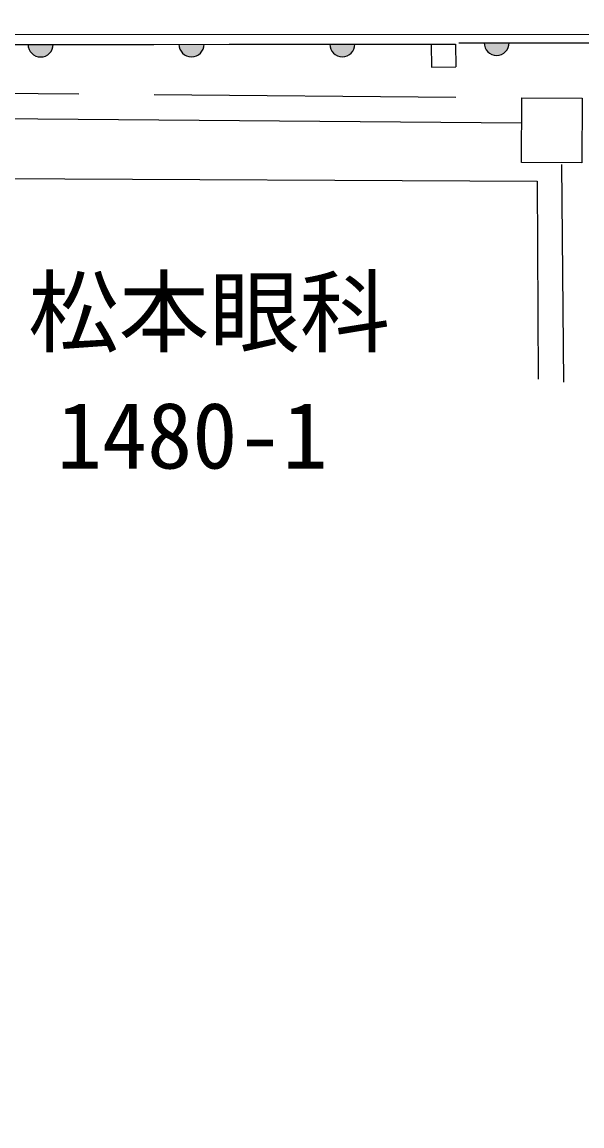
# Model space of a CAD drawing. Units: millimetres, scale not verified. Extents: x -55602354 to 84056675, y -218924267 to 380000.
# Drawn here: x 414120 to 425254, y 246104 to 268073 of the extents above; entities that cross this region are included whole.
import ezdxf
from ezdxf.enums import TextEntityAlignment as Align

# ---------------------------------------------------------------- set-up
doc = ezdxf.new("R2010")
doc.units = ezdxf.units.MM
doc.header["$LTSCALE"] = 1000
doc.linetypes.add('DASHED', pattern=[7.5, 6, -1.5])
doc.layers.add('M-BGD', color=7, linetype='Continuous', lineweight=25)
doc.layers.add('M-STR-STRC', color=7, linetype='Continuous', lineweight=25)
doc.layers.add('M-BMK-HTXT', color=7, linetype='Continuous')
doc.styles.add('ＭＳ ゴシック', font='')
doc.styles.get('ＭＳ ゴシック').set_extended_font_data('MS Gothic')

msp = doc.modelspace()

# ---------------------------------------------------------------- hatches: boundary and pattern name
at = {"layer": 'M-BGD'}
for points in [[(414739, 267628), (414239, 267628), (414239, 267624), (414239, 267619), (414239, 267615), (414240, 267610), (414240, 267606), (414240, 267602), (414241, 267597), (414242, 267593), (414242, 267589), (414243, 267584), (414244, 267580), (414245, 267576), (414246, 267572), (414247, 267567), (414248, 267563), (414249, 267559), (414250, 267555), (414251, 267551), (414253, 267546), (414254, 267542), (414256, 267538), (414257, 267534), (414259, 267530), (414261, 267526), (414263, 267522), (414264, 267518), (414266, 267514), (414268, 267511), (414271, 267507), (414273, 267503), (414275, 267499), (414277, 267495), (414280, 267492), (414282, 267488), (414284, 267485), (414287, 267481), (414290, 267477), (414292, 267474), (414295, 267471), (414298, 267467), (414301, 267464), (414303, 267461), (414306, 267457), (414309, 267454), (414312, 267451), (414316, 267448), (414319, 267445), (414322, 267442), (414325, 267439), (414329, 267436), (414332, 267434), (414335, 267431), (414339, 267428), (414342, 267426), (414346, 267423), (414349, 267421), (414353, 267418), (414357, 267416), (414360, 267414), (414364, 267411), (414368, 267409), (414372, 267407), (414376, 267405), (414380, 267403), (414384, 267401), (414388, 267400), (414392, 267398), (414396, 267396), (414400, 267395), (414404, 267393), (414408, 267392), (414412, 267390), (414416, 267389), (414420, 267388), (414425, 267387), (414429, 267385), (414433, 267384), (414437, 267384), (414442, 267383), (414446, 267382), (414450, 267381), (414454, 267380), (414459, 267380), (414463, 267379), (414467, 267379), (414472, 267379), (414476, 267378), (414481, 267378), (414485, 267378), (414489, 267378), (414494, 267378), (414498, 267378), (414502, 267378), (414507, 267379), (414511, 267379), (414515, 267379), (414520, 267380), (414524, 267381), (414528, 267381), (414533, 267382), (414537, 267383), (414541, 267384), (414546, 267385), (414550, 267386), (414554, 267387), (414558, 267388), (414562, 267389), (414567, 267390), (414571, 267392), (414575, 267393), (414579, 267395), (414583, 267396), (414587, 267398), (414591, 267400), (414595, 267402), (414599, 267403), (414603, 267405), (414607, 267407), (414610, 267410), (414614, 267412), (414618, 267414), (414622, 267416), (414625, 267419), (414629, 267421), (414633, 267423), (414636, 267426), (414640, 267429), (414643, 267431), (414647, 267434), (414650, 267437), (414653, 267440), (414656, 267442), (414660, 267445), (414663, 267448), (414666, 267451), (414669, 267455), (414672, 267458), (414675, 267461), (414678, 267464), (414681, 267468), (414683, 267471), (414686, 267474), (414689, 267478), (414691, 267481), (414694, 267485), (414696, 267488), (414699, 267492), (414701, 267496), (414703, 267500), (414706, 267503), (414708, 267507), (414710, 267511), (414712, 267515), (414714, 267519), (414716, 267523), (414718, 267527), (414719, 267531), (414721, 267535), (414723, 267539), (414724, 267543), (414726, 267547), (414727, 267551), (414728, 267555), (414729, 267559), (414731, 267564), (414732, 267568), (414733, 267572), (414734, 267576), (414735, 267581), (414735, 267585), (414736, 267589), (414737, 267594), (414737, 267598), (414738, 267602), (414738, 267607), (414738, 267611), (414739, 267615), (414739, 267620), (414739, 267624)], [(417739, 267631), (417239, 267631), (417239, 267626), (417239, 267622), (417239, 267617), (417240, 267613), (417240, 267609), (417240, 267604), (417241, 267600), (417242, 267596), (417242, 267591), (417243, 267587), (417244, 267583), (417245, 267579), (417246, 267574), (417247, 267570), (417248, 267566), (417249, 267562), (417250, 267557), (417251, 267553), (417253, 267549), (417254, 267545), (417256, 267541), (417257, 267537), (417259, 267533), (417261, 267529), (417263, 267525), (417264, 267521), (417266, 267517), (417268, 267513), (417271, 267509), (417273, 267506), (417275, 267502), (417277, 267498), (417280, 267494), (417282, 267491), (417284, 267487), (417287, 267484), (417290, 267480), (417292, 267477), (417295, 267473), (417298, 267470), (417301, 267467), (417303, 267463), (417306, 267460), (417309, 267457), (417312, 267454), (417316, 267451), (417319, 267448), (417322, 267445), (417325, 267442), (417329, 267439), (417332, 267436), (417335, 267434), (417339, 267431), (417342, 267428), (417346, 267426), (417349, 267423), (417353, 267421), (417357, 267419), (417360, 267416), (417364, 267414), (417368, 267412), (417372, 267410), (417376, 267408), (417380, 267406), (417384, 267404), (417388, 267402), (417392, 267401), (417396, 267399), (417400, 267397), (417404, 267396), (417408, 267394), (417412, 267393), (417416, 267392), (417420, 267390), (417425, 267389), (417429, 267388), (417433, 267387), (417437, 267386), (417442, 267385), (417446, 267385), (417450, 267384), (417454, 267383), (417459, 267383), (417463, 267382), (417467, 267382), (417472, 267381), (417476, 267381), (417481, 267381), (417485, 267381), (417489, 267381), (417494, 267381), (417498, 267381), (417502, 267381), (417507, 267381), (417511, 267382), (417515, 267382), (417520, 267383), (417524, 267383), (417528, 267384), (417533, 267385), (417537, 267385), (417541, 267386), (417546, 267387), (417550, 267388), (417554, 267389), (417558, 267390), (417562, 267392), (417567, 267393), (417571, 267394), (417575, 267396), (417579, 267397), (417583, 267399), (417587, 267401), (417591, 267402), (417595, 267404), (417599, 267406), (417603, 267408), (417607, 267410), (417610, 267412), (417614, 267414), (417618, 267417), (417622, 267419), (417625, 267421), (417629, 267424), (417633, 267426), (417636, 267429), (417640, 267431), (417643, 267434), (417647, 267437), (417650, 267439), (417653, 267442), (417656, 267445), (417660, 267448), (417663, 267451), (417666, 267454), (417669, 267457), (417672, 267460), (417675, 267464), (417678, 267467), (417681, 267470), (417683, 267474), (417686, 267477), (417689, 267480), (417691, 267484), (417694, 267488), (417696, 267491), (417699, 267495), (417701, 267498), (417703, 267502), (417706, 267506), (417708, 267510), (417710, 267514), (417712, 267517), (417714, 267521), (417716, 267525), (417718, 267529), (417719, 267533), (417721, 267537), (417723, 267541), (417724, 267545), (417726, 267550), (417727, 267554), (417728, 267558), (417729, 267562), (417731, 267566), (417732, 267570), (417733, 267575), (417734, 267579), (417734, 267583), (417735, 267588), (417736, 267592), (417737, 267596), (417737, 267601), (417738, 267605), (417738, 267609), (417738, 267614), (417739, 267618), (417739, 267622), (417739, 267627)], [(420739, 267634), (420239, 267633), (420239, 267629), (420239, 267624), (420239, 267620), (420240, 267616), (420240, 267611), (420240, 267607), (420241, 267603), (420242, 267598), (420242, 267594), (420243, 267590), (420244, 267585), (420245, 267581), (420246, 267577), (420247, 267573), (420248, 267568), (420249, 267564), (420250, 267560), (420251, 267556), (420253, 267552), (420254, 267548), (420256, 267544), (420257, 267540), (420259, 267536), (420261, 267532), (420263, 267528), (420264, 267524), (420266, 267520), (420268, 267516), (420271, 267512), (420273, 267508), (420275, 267504), (420277, 267501), (420280, 267497), (420282, 267493), (420284, 267490), (420287, 267486), (420290, 267483), (420292, 267479), (420295, 267476), (420298, 267473), (420301, 267469), (420303, 267466), (420306, 267463), (420309, 267460), (420312, 267456), (420316, 267453), (420319, 267450), (420322, 267447), (420325, 267445), (420329, 267442), (420332, 267439), (420335, 267436), (420339, 267434), (420342, 267431), (420346, 267428), (420349, 267426), (420353, 267424), (420357, 267421), (420360, 267419), (420364, 267417), (420368, 267415), (420372, 267413), (420376, 267411), (420380, 267409), (420384, 267407), (420388, 267405), (420392, 267403), (420396, 267402), (420400, 267400), (420404, 267398), (420408, 267397), (420412, 267396), (420416, 267394), (420420, 267393), (420425, 267392), (420429, 267391), (420433, 267390), (420437, 267389), (420442, 267388), (420446, 267387), (420450, 267386), (420454, 267386), (420459, 267385), (420463, 267385), (420467, 267384), (420472, 267384), (420476, 267384), (420481, 267384), (420485, 267383), (420489, 267383), (420494, 267383), (420498, 267384), (420502, 267384), (420507, 267384), (420511, 267384), (420515, 267385), (420520, 267385), (420524, 267386), (420528, 267387), (420533, 267387), (420537, 267388), (420541, 267389), (420546, 267390), (420550, 267391), (420554, 267392), (420558, 267393), (420562, 267394), (420567, 267396), (420571, 267397), (420575, 267399), (420579, 267400), (420583, 267402), (420587, 267403), (420591, 267405), (420595, 267407), (420599, 267409), (420603, 267411), (420607, 267413), (420610, 267415), (420614, 267417), (420618, 267419), (420622, 267422), (420625, 267424), (420629, 267426), (420633, 267429), (420636, 267431), (420640, 267434), (420643, 267437), (420647, 267439), (420650, 267442), (420653, 267445), (420656, 267448), (420660, 267451), (420663, 267454), (420666, 267457), (420669, 267460), (420672, 267463), (420675, 267466), (420678, 267470), (420681, 267473), (420683, 267476), (420686, 267480), (420689, 267483), (420691, 267487), (420694, 267490), (420696, 267494), (420699, 267497), (420701, 267501), (420703, 267505), (420706, 267509), (420708, 267512), (420710, 267516), (420712, 267520), (420714, 267524), (420716, 267528), (420718, 267532), (420719, 267536), (420721, 267540), (420723, 267544), (420724, 267548), (420726, 267552), (420727, 267556), (420728, 267561), (420729, 267565), (420731, 267569), (420732, 267573), (420733, 267577), (420734, 267582), (420734, 267586), (420735, 267590), (420736, 267595), (420737, 267599), (420737, 267603), (420738, 267607), (420738, 267612), (420738, 267616), (420739, 267621), (420739, 267625), (420739, 267629)], [(423808, 267662), (423308, 267661), (423309, 267657), (423309, 267652), (423309, 267648), (423309, 267644), (423309, 267639), (423310, 267635), (423310, 267631), (423311, 267626), (423312, 267622), (423312, 267618), (423313, 267614), (423314, 267609), (423315, 267605), (423316, 267601), (423317, 267597), (423318, 267592), (423319, 267588), (423321, 267584), (423322, 267580), (423324, 267576), (423325, 267572), (423327, 267568), (423328, 267564), (423330, 267560), (423332, 267556), (423334, 267552), (423336, 267548), (423338, 267544), (423340, 267540), (423342, 267536), (423344, 267532), (423347, 267529), (423349, 267525), (423351, 267521), (423354, 267518), (423356, 267514), (423359, 267511), (423362, 267507), (423364, 267504), (423367, 267501), (423370, 267497), (423373, 267494), (423376, 267491), (423379, 267488), (423382, 267484), (423385, 267481), (423388, 267478), (423391, 267475), (423395, 267473), (423398, 267470), (423401, 267467), (423405, 267464), (423408, 267462), (423412, 267459), (423415, 267457), (423419, 267454), (423423, 267452), (423426, 267449), (423430, 267447), (423434, 267445), (423437, 267443), (423441, 267441), (423445, 267439), (423449, 267437), (423453, 267435), (423457, 267433), (423461, 267431), (423465, 267430), (423469, 267428), (423473, 267426), (423477, 267425), (423481, 267424), (423486, 267422), (423490, 267421), (423494, 267420), (423498, 267419), (423502, 267418), (423507, 267417), (423511, 267416), (423515, 267415), (423520, 267414), (423524, 267414), (423528, 267413), (423533, 267413), (423537, 267412), (423541, 267412), (423546, 267412), (423550, 267412), (423554, 267411), (423559, 267411), (423563, 267411), (423567, 267412), (423572, 267412), (423576, 267412), (423580, 267412), (423585, 267413), (423589, 267413), (423594, 267414), (423598, 267415), (423602, 267415), (423606, 267416), (423611, 267417), (423615, 267418), (423619, 267419), (423623, 267420), (423628, 267421), (423632, 267422), (423636, 267424), (423640, 267425), (423644, 267427), (423648, 267428), (423652, 267430), (423656, 267431), (423660, 267433), (423664, 267435), (423668, 267437), (423672, 267439), (423676, 267441), (423680, 267443), (423684, 267445), (423687, 267447), (423691, 267450), (423695, 267452), (423698, 267454), (423702, 267457), (423706, 267459), (423709, 267462), (423713, 267465), (423716, 267467), (423719, 267470), (423723, 267473), (423726, 267476), (423729, 267479), (423732, 267482), (423735, 267485), (423738, 267488), (423741, 267491), (423744, 267494), (423747, 267498), (423750, 267501), (423753, 267504), (423756, 267508), (423758, 267511), (423761, 267515), (423763, 267518), (423766, 267522), (423768, 267525), (423771, 267529), (423773, 267533), (423775, 267537), (423777, 267540), (423779, 267544), (423781, 267548), (423783, 267552), (423785, 267556), (423787, 267560), (423789, 267564), (423790, 267568), (423792, 267572), (423793, 267576), (423795, 267580), (423796, 267584), (423798, 267589), (423799, 267593), (423800, 267597), (423801, 267601), (423802, 267605), (423803, 267610), (423804, 267614), (423805, 267618), (423805, 267623), (423806, 267627), (423807, 267631), (423807, 267636), (423808, 267640), (423808, 267644), (423808, 267649), (423808, 267653), (423808, 267657)]]:
    msp.add_hatch(color=256, dxfattribs=at).paths.add_polyline_path(points)
at = {"layer": 'M-STR-STRC'}
msp.add_hatch(color=256, dxfattribs=at).paths.add_polyline_path([(-55594916, -215317041, 1), (-55594610, -215317070, 1), (-55594305, -215317098, 1), (-55580797, -215307366, 0.41421), (-55580889, -215307431, 0.41421), (-55580745, -215307064, 0.41421), (-55580837, -215307129, 0.41421), (-55580692, -215306761, 0.41421), (-55580785, -215306827, 0.41421), (-55566345, -215305448, 1), (-55566384, -215305752, 1), (-55566423, -215306056, 1), (-55597548, -215332337, 0.41421), (-55597635, -215332409, 0.41421), (-55597517, -215332032, 0.41421), (-55597604, -215332103, 0.41421), (-55597486, -215331727, 0.41421), (-55597573, -215331798, 0.41421), (-55585677, -215342470, 0.41421), (-55585743, -215342562, 0.41421), (-55585726, -215342167, 0.41421), (-55585792, -215342259, 0.41421), (-55585774, -215341865, 0.41421), (-55585841, -215341956, 0.41421), (-55571762, -215344566, 1), (-55571732, -215344261, 1), (-55571703, -215343956, 1), (-55559075, -215335789, 1), (-55559380, -215335758, 1), (-55559685, -215335727, 1), (-55555688, -215322973, 1), (-55555727, -215323277, 1), (-55555767, -215323581, 1), (-55393271, -215354691, 1), (-55393233, -215354387, 1), (-55393196, -215354083, 1), (-55410449, -215351682, 1), (-55410411, -215351378, 1), (-55410374, -215351073, 1), (-55407336, -215338454, 1), (-55407557, -215338427, 1), (-55407777, -215338399, 1), (-55271677, -215370690, 1), (-55271982, -215370659, 1), (-55272287, -215370628, 1), (-55266346, -215358322, 1), (-55266377, -215358627, 1), (-55266407, -215358932, 1), (-55289179, -215367259, 1), (-55289140, -215366955, 1), (-55289100, -215366651, 1), (571140, 349427, -0.39598), (571140, 349427), (571140, 348155), (571851, 348154), (573112, 350484, 0.38568), (573112, 350484)])

# ---------------------------------------------------------------- linework, layer by layer
at = {"layer": 'M-BGD'}
for p, q in [((399350, 267838), (442065, 267823)), ((413739, 267627), (415239, 267629)), ((415239, 267629), (416739, 267630)), ((416739, 267630), (418239, 267631)), ((418239, 267631), (419739, 267633)), ((419739, 267633), (421239, 267634)), ((421239, 267634), (422739, 267635)), ((422255, 267628), (422739, 267635)), ((422255, 267628), (422262, 267176)), ((422739, 267635), (422746, 267184)), ((422808, 267661), (424308, 267662)), ((424308, 267662), (425808, 267663)), ((422262, 267176), (422746, 267184)), ((424050, 265277), (424057, 266566)), ((424057, 266566), (425260, 266560)), ((425260, 266560), (425253, 265271)), ((409246, 266195), (424052, 266066)), ((425253, 265271), (424050, 265277)), ((424895, 260909), (424854, 265238)), ((409887, 264981), (424362, 264908)), ((424362, 264908), (424383, 260967))]:
    msp.add_line(p, q, dxfattribs=at)
at = {"layer": 'M-BGD', "linetype": 'DASHED'}
msp.add_line((409250, 266695), (424057, 266566), dxfattribs=at)
at = {"layer": 'M-BGD'}
for centre in [(414489, 267628), (417489, 267631), (420489, 267633), (423558, 267661)]:
    msp.add_arc(centre, 250, 180.0508, 0.0508, dxfattribs=at)

# ---------------------------------------------------------------- texts
at = {"layer": 'M-BMK-HTXT', "style": 'ＭＳ ゴシック'}
for s, p in [('松本眼科', (414241, 261246)), ('1480-1', (414810, 258792))]:
    msp.add_text(s, height=1320, dxfattribs=at).set_placement(p, align=Align.BOTTOM_LEFT)

doc.saveas('drawing.dxf')
